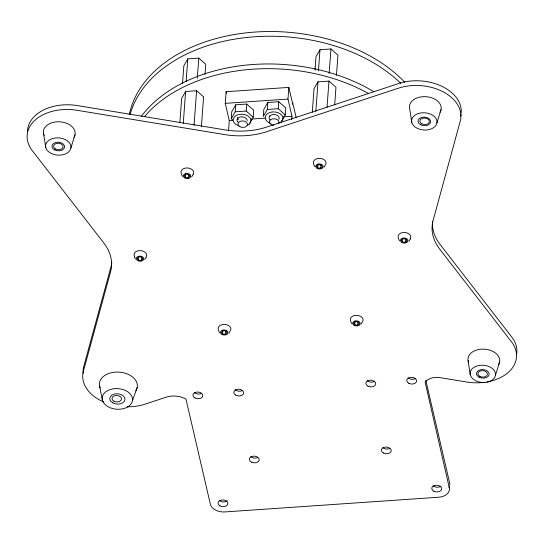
<?xml version="1.0" encoding="UTF-8"?>
<svg xmlns="http://www.w3.org/2000/svg" width="544" height="544" viewBox="0 0 544 544"><rect width="100%" height="100%" fill="white"/><g stroke="black" fill="none" stroke-linecap="round" stroke-linejoin="round"><path stroke-width="0.82" d="M138.387 260.182L137.231 258.359L138.91 256.856L141.753 257.176L142.909 258.998L141.229 260.501L138.387 260.182L138.672 256.299M141.229 260.501L141.454 257.394M182.519 83.558L183.824 65.763L187.796 58.861L198.771 58.106L205.768 64.253L205.027 74.426M179.853 122.808L181.648 98.376L185.62 91.474L196.595 90.726L203.592 96.866L201.43 126.351M186.116 81.743L187.796 58.861M183.267 123.488L185.62 91.474M185.388 177.521L184.232 175.698L185.912 174.196L188.754 174.515L189.917 176.338L188.231 177.84L185.388 177.521L185.674 173.638M188.231 177.84L188.462 174.733M197.275 78.445L198.771 58.106M194.058 125.256L196.595 90.726M228.528 130.716L229.269 120.584L225.27 103.367L226.127 91.712L288.837 87.4L292.835 104.625L292.958 102.959M232.526 119.823L231.254 118.701L231.764 111.71L235.742 104.808L246.718 104.054L253.715 110.201L253.205 117.191L249.227 124.093M231.254 118.701L235.226 111.799L235.742 104.808M222.584 333.989L221.428 332.166L223.115 330.664L225.957 330.983L227.113 332.806L225.427 334.308L222.584 333.989L222.87 330.106M225.427 334.308L225.712 330.426M253.205 117.191L246.201 111.044L246.718 104.054M267.798 102.49L263.826 109.385L263.316 116.382L267.288 109.48L267.798 102.49L278.773 101.735L285.777 107.882L285.26 114.872L281.289 121.768M285.26 114.872L278.263 108.725L278.773 101.735M291.727 119.653L291.978 116.273L287.98 99.056L288.837 87.4M315.01 70.176L316.01 56.617L319.981 49.715L330.956 48.96L337.953 55.107L336.464 75.446M312.297 112.322L314.024 88.74L318.002 81.838L328.97 81.083L335.974 87.23L334.676 104.917M318.424 70.904L319.981 49.715M315.833 111.316L318.002 81.838M317.784 167.946L316.628 166.124L318.315 164.621L321.15 164.941L322.313 166.763L320.627 168.266L317.784 167.946L318.016 164.839M320.627 168.266L320.912 164.383M329.147 73.535L330.956 48.96M327.053 107.195L328.97 81.083M354.783 324.904L353.627 323.082L355.314 321.572L358.156 321.892L359.312 323.714L357.626 325.217L354.783 324.904L355.069 321.014M357.626 325.217L357.857 322.109M402.492 242.026L401.329 240.203L403.016 238.7L405.858 239.02L407.014 240.842L405.328 242.345L402.492 242.026L402.716 238.918M405.328 242.345L405.613 238.462M70.904 147.907A12.716 8.622 4.2 0 0 53.094 138.421A12.716 8.622 4.2 0 0 50.816 153.211A12.716 8.622 4.2 0 0 70.904 147.907L75.011 134.735M436.941 122.794A12.716 8.622 4.2 0 0 419.132 113.308A12.716 8.622 4.2 0 0 416.854 128.098A12.716 8.622 4.2 0 0 436.941 122.794L441.048 109.623M495.455 375.258A12.716 8.622 4.2 0 0 477.646 365.772A12.716 8.622 4.2 0 0 475.368 380.562A12.716 8.622 4.2 0 0 495.455 375.258L499.562 362.086M132.471 400.602A15.212 10.316 4.2 0 0 111.173 389.252A15.212 10.316 4.2 0 0 108.446 406.939A15.212 10.316 4.2 0 0 132.471 400.602L137.183 387.573M146.207 257.224L144.724 259.413M193.208 174.563L191.726 176.752M410.312 239.068L408.83 241.257M324.122 167.178L326.019 163.594A6.358 4.311 4.2 0 0 319.743 158.352A6.358 4.311 4.2 0 0 313.473 163.105L313.677 164.519L314.969 166.818M228.929 333.22L230.819 329.637A6.358 4.311 4.2 0 0 224.543 324.394A6.358 4.311 4.2 0 0 218.28 329.147L218.477 330.568L219.769 332.86M361.128 324.129L363.018 320.545A6.358 4.311 4.2 0 0 356.742 315.309A6.358 4.311 4.2 0 0 350.479 320.056L350.676 321.477L351.968 323.775M225.27 103.367L287.98 99.056M267.288 109.48L278.263 108.725M235.226 111.799L246.201 111.044M229.269 120.584L232.655 120.353M251.301 119.068L264.86 118.136M283.506 116.858L291.978 116.273M399.67 240.897L398.378 238.598L398.181 237.184A6.358 4.311 4.2 0 1 405.436 232.526A6.358 4.311 4.2 0 1 410.108 238.932M182.573 176.399L181.281 174.1L181.077 172.679A6.358 4.311 4.2 0 1 188.34 168.021A6.358 4.311 4.2 0 1 193.011 174.427M135.572 259.053L134.28 256.761M425.802 380.263L449.643 483.024A12.75 8.65 4.2 0 1 449.732 485.289M293.325 105.244L296.181 117.579M226.127 91.712L226.508 93.357M99.538 385.784L102.367 399.962M468.085 360.59L470.281 374.728M411.767 122.264L409.571 108.127A15.898 10.778 4.2 0 1 427.591 96.866A15.898 10.778 4.2 0 1 439.926 112.288M43.534 133.239L45.73 147.376M129.275 114.736A151.443 102.707 4.2 0 1 245.052 32.987A151.443 102.707 4.2 0 1 404.797 82.314M130.07 114.655A151.443 102.707 4.2 0 1 245.079 37.652A151.443 102.707 4.2 0 1 400.758 83.293M273.652 125.222A4.767 3.237 4.2 0 1 269.47 121.217A4.767 3.237 4.2 0 1 275.454 118.959A4.767 3.237 4.2 0 1 278.596 123.352M238.53 119.843A4.767 3.237 4.2 0 1 237.49 117.422M238.877 125.8A8.901 6.038 4.2 0 1 234.43 116.865A8.901 6.038 4.2 0 1 247.88 115.94A8.901 6.038 4.2 0 1 247.656 125.195M238.109 122.298A5.086 3.448 4.2 0 1 240.611 116.912A5.086 3.448 4.2 0 1 247.112 120.836M141.318 116.389A151.443 102.707 4.2 0 1 373.524 91.542M144.656 116.443A151.443 102.707 4.2 0 1 368.655 93.622M269.94 116.77A4.767 3.237 4.2 0 1 269.586 115.947M270.939 123.474A8.901 6.038 4.2 0 1 266.492 114.546A8.901 6.038 4.2 0 1 279.942 113.621A8.901 6.038 4.2 0 1 279.718 122.869M270.171 119.972A5.086 3.448 4.2 0 1 273.319 114.512A5.086 3.448 4.2 0 1 278.861 119.381M134.694 256.646A6.358 4.311 4.2 0 1 140.338 250.587A6.358 4.311 4.2 0 1 146.01 257.088M127.078 406.83A42.405 28.757 4.2 0 0 145.275 404.09L166.24 397.168A17.986 12.199 4.2 0 1 185.973 399.112L210.351 504.166A12.75 8.65 4.2 0 0 224.93 511.931L438.722 497.23A12.75 8.65 4.2 0 0 449.296 487.737L425.136 382.16A13.641 9.255 4.2 0 1 439.899 377.611L466.541 381.997A42.405 28.757 4.2 0 0 484.65 382.303M103.897 402.091A42.405 28.757 4.2 0 1 83.416 371.124L110.554 271.857A63.764 43.241 4.2 0 0 103.877 243.08L32.252 150.6A42.405 28.757 4.2 0 1 35.176 120.061A42.405 28.757 4.2 0 1 77.112 110.303L224.652 134.592A63.764 43.241 4.2 0 0 266.574 131.716L398.378 88.21A42.405 28.757 4.2 0 1 443.455 91.99A42.405 28.757 4.2 0 1 460.238 121.176L433.106 220.442A63.764 43.241 4.2 0 0 439.776 249.22L511.408 341.7A42.405 28.757 4.2 0 1 486.948 381.949M389.79 448.426A4.944 3.352 4.2 0 1 382.847 447.658M27.458 131.614A42.405 28.757 4.2 0 1 77.459 105.59L224.998 129.887A63.764 43.241 4.2 0 0 266.914 127.004L398.725 83.504A42.405 28.757 4.2 0 1 441.449 86.108A42.405 28.757 4.2 0 1 461.237 112.662M461.067 114.199A42.405 28.757 4.2 0 1 460.584 116.47M257.74 457.504A4.944 3.352 4.2 0 1 250.798 456.736M432.48 221.381A63.764 43.241 4.2 0 0 440.123 244.514L511.748 336.994A42.405 28.757 4.2 0 1 516.596 354.334M111.799 262.317A63.764 43.241 4.2 0 1 110.894 267.152L83.762 366.418A42.405 28.757 4.2 0 0 83.137 373.306M201.341 393.414A4.944 3.352 4.2 0 1 194.405 392.646M441.062 486.023A4.944 3.352 4.2 0 1 433.235 485.853M227.263 500.718A4.944 3.352 4.2 0 1 219.436 500.555M449.453 486.397A12.75 8.65 4.2 0 1 448.963 487.458M415.14 378.712A4.944 3.352 4.2 0 1 408.197 377.944M242.216 390.599A4.944 3.352 4.2 0 1 235.273 389.837M374.265 381.521A4.944 3.352 4.2 0 1 367.329 380.752M44.207 135.334A15.898 10.778 4.2 0 1 59.996 121.822A15.898 10.778 4.2 0 1 73.889 137.401M468.466 361.991A15.898 10.778 4.2 0 1 485.071 349.214A15.898 10.778 4.2 0 1 498.44 364.752M100.123 387.797A19.013 12.893 4.2 0 1 119.605 372.157A19.013 12.893 4.2 0 1 135.844 390.769M239.904 126.691A4.767 3.237 4.2 0 0 247.432 124.705A4.767 3.237 4.2 0 0 240.754 121.149A4.767 3.237 4.2 0 0 239.904 126.691M184.729 177.902A3.74 2.536 4.2 0 0 190.76 176.562A3.74 2.536 4.2 0 0 185.735 173.597A3.74 2.536 4.2 0 0 184.729 177.902M421.824 123.808A4.767 3.237 4.2 0 0 429.352 121.822A4.767 3.237 4.2 0 0 422.674 118.259A4.767 3.237 4.2 0 0 421.824 123.808M137.72 260.562A3.74 2.536 4.2 0 0 143.759 259.223A3.74 2.536 4.2 0 0 138.727 256.258A3.74 2.536 4.2 0 0 137.72 260.562M113.961 401.227A4.767 3.237 4.2 0 0 121.496 399.242A4.767 3.237 4.2 0 0 114.818 395.685A4.767 3.237 4.2 0 0 113.961 401.227M401.826 242.4A3.74 2.536 4.2 0 0 407.857 241.06A3.74 2.536 4.2 0 0 402.832 238.102A3.74 2.536 4.2 0 0 401.826 242.4M383.438 453.009A4.944 3.352 4.2 0 0 391.245 450.949A4.944 3.352 4.2 0 0 384.322 447.263A4.944 3.352 4.2 0 0 383.438 453.009M194.99 397.99A4.944 3.352 4.2 0 0 202.796 395.93A4.944 3.352 4.2 0 0 195.881 392.244A4.944 3.352 4.2 0 0 194.99 397.99M408.789 383.296A4.944 3.352 4.2 0 0 416.595 381.235A4.944 3.352 4.2 0 0 409.673 377.543A4.944 3.352 4.2 0 0 408.789 383.296M433.826 491.205A4.944 3.352 4.2 0 0 441.633 489.144A4.944 3.352 4.2 0 0 434.71 485.452A4.944 3.352 4.2 0 0 433.826 491.205M220.028 505.9A4.944 3.352 4.2 0 0 227.834 503.839A4.944 3.352 4.2 0 0 220.912 500.154A4.944 3.352 4.2 0 0 220.028 505.9M235.865 395.182A4.944 3.352 4.2 0 0 243.671 393.122A4.944 3.352 4.2 0 0 236.749 389.436A4.944 3.352 4.2 0 0 235.865 395.182M251.389 462.087A4.944 3.352 4.2 0 0 259.196 460.027A4.944 3.352 4.2 0 0 252.273 456.341A4.944 3.352 4.2 0 0 251.389 462.087M367.914 386.104A4.944 3.352 4.2 0 0 375.72 384.044A4.944 3.352 4.2 0 0 368.805 380.358A4.944 3.352 4.2 0 0 367.914 386.104M55.542 148.988A4.767 3.237 4.2 0 0 63.077 147.002A4.767 3.237 4.2 0 0 56.399 143.446A4.767 3.237 4.2 0 0 55.542 148.988M54.543 149.865A6.358 4.311 4.2 0 0 64.586 147.213A6.358 4.311 4.2 0 0 55.685 142.467A6.358 4.311 4.2 0 0 54.543 149.865M221.925 334.37A3.74 2.536 4.2 0 0 227.956 333.03A3.74 2.536 4.2 0 0 222.931 330.065A3.74 2.536 4.2 0 0 221.925 334.37M479.094 377.216A6.358 4.311 4.2 0 0 489.138 374.564A6.358 4.311 4.2 0 0 480.236 369.818A6.358 4.311 4.2 0 0 479.094 377.216M479.856 376.387A4.767 3.237 4.2 0 0 487.39 374.401A4.767 3.237 4.2 0 0 480.712 370.845A4.767 3.237 4.2 0 0 479.856 376.387M112.907 402.934A7.602 5.154 4.2 0 0 124.923 399.765A7.602 5.154 4.2 0 0 114.274 394.094A7.602 5.154 4.2 0 0 112.907 402.934M354.124 325.278A3.74 2.536 4.2 0 0 360.155 323.938A3.74 2.536 4.2 0 0 355.13 320.974A3.74 2.536 4.2 0 0 354.124 325.278M420.58 124.753A6.358 4.311 4.2 0 0 430.624 122.101A6.358 4.311 4.2 0 0 421.722 117.354A6.358 4.311 4.2 0 0 420.58 124.753M317.125 168.327A3.74 2.536 4.2 0 0 323.156 166.981A3.74 2.536 4.2 0 0 318.131 164.023A3.74 2.536 4.2 0 0 317.125 168.327"/></g></svg>
